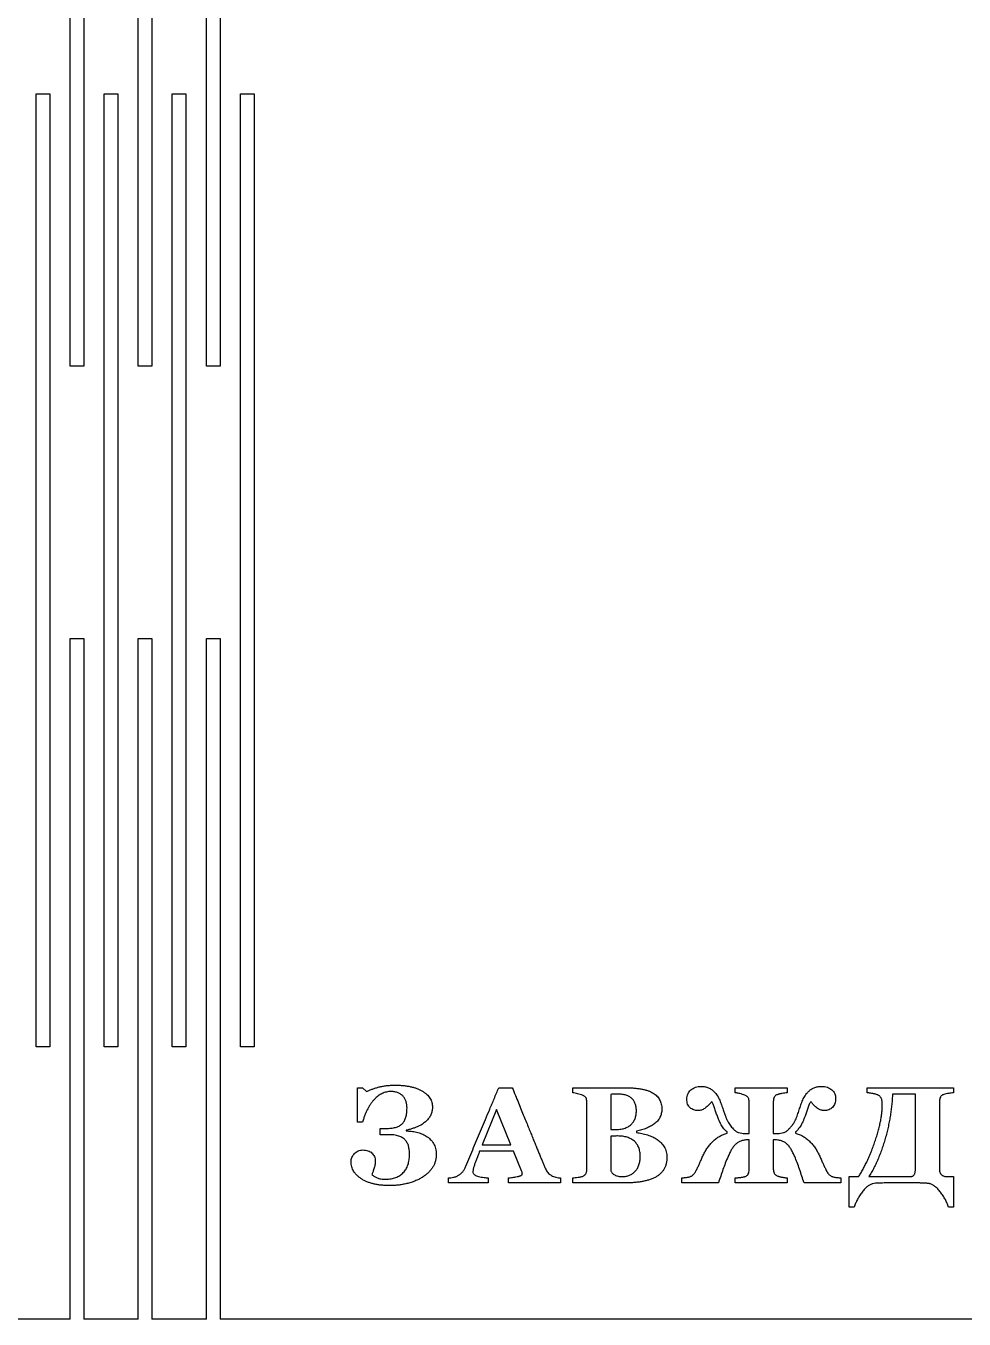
# Model space of a CAD drawing. Header units: millimetres. Extents: x 59 to 329, y 70 to 260.
# Drawn here: x 195 to 263.9, y 69.9 to 164.9 of the extents above; entities that cross this region are included whole.
import ezdxf

# ---------------------------------------------------------------- set-up
doc = ezdxf.new("R2010")
doc.units = ezdxf.units.MM

msp = doc.modelspace()

# ---------------------------------------------------------------- linework, layer by layer
at = {"color": 7, "linetype": 'Continuous', "lineweight": 25}
for p, q in [((198.299, 139.94), (198.299, 189.94)), ((199.299, 189.94), (199.299, 139.94)), ((203.299, 139.94), (203.299, 189.94)), ((204.299, 189.94), (204.299, 139.94)), ((208.299, 139.94), (208.299, 189.94)), ((209.299, 189.94), (209.299, 139.94)), ((195.799, 159.94), (196.799, 159.94)), ((195.799, 89.94), (195.799, 159.94)), ((196.799, 159.94), (196.799, 89.94)), ((200.799, 159.94), (201.799, 159.94)), ((200.799, 89.94), (200.799, 159.94)), ((201.799, 159.94), (201.799, 89.94)), ((205.799, 159.94), (206.799, 159.94)), ((205.799, 89.94), (205.799, 159.94)), ((206.799, 159.94), (206.799, 89.94)), ((210.799, 159.94), (211.799, 159.94)), ((210.799, 89.94), (210.799, 159.94)), ((211.799, 159.94), (211.799, 89.94)), ((199.299, 139.94), (198.299, 139.94)), ((204.299, 139.94), (203.299, 139.94)), ((209.299, 139.94), (208.299, 139.94)), ((198.299, 69.94), (198.299, 119.94)), ((198.299, 119.94), (199.299, 119.94)), ((199.299, 119.94), (199.299, 69.94)), ((203.299, 69.94), (203.299, 119.94)), ((203.299, 119.94), (204.299, 119.94)), ((204.299, 119.94), (204.299, 69.94)), ((208.299, 69.94), (208.299, 119.94)), ((208.299, 119.94), (209.299, 119.94)), ((209.299, 119.94), (209.299, 69.94)), ((196.799, 89.94), (195.799, 89.94)), ((201.799, 89.94), (200.799, 89.94)), ((206.799, 89.94), (205.799, 89.94)), ((211.799, 89.94), (210.799, 89.94)), ((219.385, 86.94), (219.759, 86.94)), ((219.385, 84.42), (219.385, 86.94)), ((219.759, 86.94), (220.063, 86.67)), ((229.763, 86.94), (230.748, 86.94)), ((235.196, 86.94), (239.012, 86.94)), ((235.196, 86.567), (235.196, 86.94)), ((237.996, 86.453), (237.996, 83.86)), ((247.115, 86.94), (250.941, 86.94)), ((247.115, 86.567), (247.115, 86.94)), ((250.941, 86.94), (250.941, 86.567)), ((256.793, 86.94), (263.14, 86.94)), ((256.793, 86.567), (256.793, 86.94)), ((260.34, 86.473), (258.66, 86.473)), ((260.34, 80.859), (260.34, 86.473)), ((263.14, 86.94), (263.14, 86.567)), ((236.223, 80.937), (236.223, 85.888)), ((248.141, 83.58), (248.141, 85.884)), ((249.915, 85.934), (249.915, 83.58)), ((262.113, 85.938), (262.113, 80.921)), ((229.588, 85.333), (228.549, 82.74)), ((230.638, 82.74), (229.588, 85.333)), ((219.759, 84.42), (219.385, 84.42)), ((221.065, 83.953), (221.582, 83.953)), ((221.065, 83.487), (221.065, 83.953)), ((222.966, 83.818), (222.966, 83.767)), ((237.996, 83.86), (238.26, 83.86)), ((239.873, 83.737), (239.873, 83.644)), ((246.524, 83.605), (246.524, 83.694)), ((251.532, 83.694), (251.532, 83.605)), ((221.748, 83.487), (221.065, 83.487)), ((228.549, 82.74), (230.638, 82.74)), ((237.996, 83.374), (237.996, 80.837)), ((247.815, 83.58), (248.141, 83.58)), ((248.141, 80.913), (248.141, 83.113)), ((249.915, 83.58), (250.238, 83.58)), ((249.915, 83.113), (249.915, 80.956)), ((230.836, 82.273), (228.355, 82.273)), ((231.441, 80.822), (230.836, 82.273)), ((226.077, 79.94), (226.077, 80.313)), ((228.971, 79.94), (226.077, 79.94)), ((228.971, 80.313), (228.971, 79.94)), ((230.464, 79.94), (230.464, 80.313)), ((234.291, 79.94), (230.464, 79.94)), ((234.291, 80.313), (234.291, 79.94)), ((235.196, 79.94), (235.196, 80.313)), ((238.84, 79.94), (235.196, 79.94)), ((243.195, 79.94), (243.195, 80.313)), ((245.882, 79.94), (243.195, 79.94)), ((247.115, 79.94), (247.115, 80.313)), ((250.941, 79.94), (247.115, 79.94)), ((250.941, 80.313), (250.941, 79.94)), ((254.861, 79.94), (252.175, 79.94)), ((254.861, 80.313), (254.861, 79.94)), ((255.487, 80.407), (256.174, 80.407)), ((255.487, 78.167), (255.487, 80.407)), ((256.932, 80.407), (259.942, 80.407)), ((260.584, 79.94), (258.043, 79.94)), ((262.71, 80.407), (263.14, 80.407)), ((263.14, 80.407), (263.14, 78.167)), ((255.86, 78.167), (255.487, 78.167)), ((263.14, 78.167), (262.767, 78.167)), ((198.299, 69.94), (194.299, 69.94)), ((203.299, 69.94), (199.299, 69.94)), ((208.299, 69.94), (204.299, 69.94)), ((328.799, 69.94), (209.299, 69.94))]:
    msp.add_line(p, q, dxfattribs=at)
for points, knots in [([(221.856, 86.66), (221.799, 86.658), (221.687, 86.655), (221.52, 86.626), (221.359, 86.581), (221.202, 86.518), (221.05, 86.437), (220.903, 86.337), (220.761, 86.22), (220.624, 86.084), (220.493, 85.931), (220.367, 85.763), (220.248, 85.578), (220.136, 85.377), (220.031, 85.161), (219.933, 84.928), (219.841, 84.68), (219.787, 84.508), (219.759, 84.42)], [0, 0, 0, 0, 0.051485, 0.102713, 0.153369, 0.204483, 0.256239, 0.310208, 0.365939, 0.42455, 0.485512, 0.549162, 0.616169, 0.685828, 0.75878, 0.835258, 0.915618, 1, 1, 1, 1]), ([(220.063, 86.67), (220.133, 86.701), (220.274, 86.764), (220.497, 86.846), (220.732, 86.923), (220.981, 86.996), (221.246, 87.055), (221.529, 87.097), (221.831, 87.122), (222.038, 87.125), (222.145, 87.127)], [0, 0, 0, 0, 0.105821, 0.216037, 0.331117, 0.451888, 0.577742, 0.710919, 0.851256, 1, 1, 1, 1]), ([(222.74, 86.307), (222.714, 86.333), (222.662, 86.386), (222.574, 86.455), (222.477, 86.515), (222.372, 86.568), (222.256, 86.608), (222.131, 86.64), (221.996, 86.657), (221.903, 86.659), (221.856, 86.66)], [0, 0, 0, 0, 0.112543, 0.225909, 0.341478, 0.461212, 0.58588, 0.716111, 0.854112, 1, 1, 1, 1]), ([(222.145, 87.127), (222.249, 87.125), (222.451, 87.122), (222.746, 87.102), (223.024, 87.067), (223.284, 87.019), (223.528, 86.959), (223.755, 86.883), (223.965, 86.792), (224.157, 86.69), (224.329, 86.575), (224.48, 86.45), (224.607, 86.317), (224.711, 86.173), (224.792, 86.02), (224.851, 85.859), (224.885, 85.687), (224.89, 85.57), (224.892, 85.511)], [0, 0, 0, 0, 0.088208, 0.171646, 0.250562, 0.325161, 0.39612, 0.46349, 0.527716, 0.589479, 0.647995, 0.702707, 0.754885, 0.804177, 0.852656, 0.900888, 0.949619, 1, 1, 1, 1]), ([(227.345, 81.171), (227.536, 81.627), (227.918, 82.541), (228.4, 83.69), (228.791, 84.628), (229.103, 85.367), (229.427, 86.142), (229.649, 86.67), (229.763, 86.94)], [0, 0, 0, 0, 0.2373119, 0.4751439, 0.5971981, 0.7251891, 0.8596713, 1, 1, 1, 1]), ([(230.748, 86.94), (230.826, 86.749), (230.978, 86.379), (231.203, 85.839), (231.411, 85.329), (231.605, 84.849), (231.79, 84.401), (231.959, 83.983), (232.117, 83.597), (232.261, 83.237), (232.395, 82.901), (232.526, 82.583), (232.65, 82.278), (232.767, 81.988), (232.882, 81.713), (232.99, 81.453), (233.094, 81.207), (233.162, 81.048), (233.195, 80.971)], [0, 0, 0, 0, 0.095797, 0.186307, 0.271776, 0.352081, 0.427098, 0.496865, 0.561764, 0.621204, 0.676993, 0.730222, 0.781225, 0.829794, 0.875806, 0.919678, 0.960908, 1, 1, 1, 1]), ([(235.906, 86.393), (235.852, 86.414), (235.736, 86.457), (235.552, 86.501), (235.37, 86.536), (235.251, 86.557), (235.196, 86.567)], [0, 0, 0, 0, 0.2386412, 0.5056563, 0.7715408, 1, 1, 1, 1]), ([(238.514, 86.473), (238.477, 86.473), (238.393, 86.472), (238.261, 86.466), (238.126, 86.459), (238.037, 86.455), (237.996, 86.453)], [0, 0, 0, 0, 0.213915, 0.484336, 0.76332, 1, 1, 1, 1]), ([(239.863, 85.241), (239.861, 85.288), (239.859, 85.38), (239.845, 85.514), (239.819, 85.64), (239.78, 85.758), (239.734, 85.868), (239.675, 85.97), (239.606, 86.063), (239.528, 86.151), (239.436, 86.225), (239.337, 86.294), (239.224, 86.349), (239.102, 86.394), (238.97, 86.431), (238.827, 86.454), (238.674, 86.472), (238.568, 86.473), (238.514, 86.473)], [0, 0, 0, 0, 0.0679243, 0.1319763, 0.1934506, 0.2529707, 0.3100217, 0.3658234, 0.4213789, 0.4773383, 0.5339543, 0.5913943, 0.6508445, 0.7134901, 0.7788434, 0.8477445, 0.9216104, 1, 1, 1, 1]), ([(239.012, 86.94), (239.128, 86.939), (239.352, 86.937), (239.674, 86.918), (239.972, 86.888), (240.245, 86.845), (240.493, 86.79), (240.716, 86.722), (240.915, 86.643), (241.089, 86.548), (241.241, 86.443), (241.372, 86.326), (241.483, 86.196), (241.572, 86.053), (241.643, 85.9), (241.695, 85.735), (241.723, 85.558), (241.727, 85.436), (241.729, 85.374)], [0, 0, 0, 0, 0.09814, 0.189415, 0.273968, 0.352053, 0.423471, 0.489462, 0.549564, 0.60491, 0.656723, 0.706063, 0.753734, 0.800978, 0.848203, 0.896583, 0.947147, 1, 1, 1, 1]), ([(243.568, 86.106), (243.572, 86.171), (243.578, 86.298), (243.635, 86.48), (243.73, 86.641), (243.86, 86.779), (244.015, 86.893), (244.195, 86.974), (244.393, 87.025), (244.532, 87.031), (244.603, 87.033)], [0, 0, 0, 0, 0.1262733, 0.2440542, 0.3626093, 0.4840673, 0.6082613, 0.7320722, 0.8617381, 1, 1, 1, 1]), ([(244.603, 87.033), (244.655, 87.032), (244.754, 87.031), (244.897, 87.009), (245.031, 86.978), (245.154, 86.933), (245.267, 86.874), (245.373, 86.811), (245.469, 86.737), (245.528, 86.683), (245.557, 86.656)], [0, 0, 0, 0, 0.145362, 0.282311, 0.411827, 0.535693, 0.655099, 0.77183, 0.886376, 1, 1, 1, 1]), ([(245.557, 86.656), (245.603, 86.608), (245.692, 86.514), (245.805, 86.358), (245.905, 86.197), (246.007, 85.967), (246.115, 85.671), (246.193, 85.431), (246.232, 85.311)], [0, 0, 0, 0, 0.129593, 0.2549631, 0.3792329, 0.5027426, 0.750551, 1, 1, 1, 1]), ([(247.828, 86.387), (247.772, 86.409), (247.65, 86.456), (247.486, 86.497), (247.349, 86.526), (247.257, 86.545), (247.181, 86.559), (247.135, 86.564), (247.115, 86.567)], [0, 0, 0, 0, 0.242195, 0.534902, 0.684674, 0.811929, 0.916327, 1, 1, 1, 1]), ([(250.941, 86.567), (250.883, 86.561), (250.758, 86.55), (250.6, 86.524), (250.471, 86.497), (250.381, 86.479), (250.303, 86.462), (250.256, 86.449), (250.234, 86.443)], [0, 0, 0, 0, 0.24259, 0.524026, 0.666829, 0.795317, 0.905538, 1, 1, 1, 1]), ([(251.815, 85.311), (251.854, 85.433), (251.93, 85.675), (252.041, 85.97), (252.144, 86.197), (252.244, 86.358), (252.359, 86.512), (252.448, 86.607), (252.493, 86.656)], [0, 0, 0, 0, 0.2528588, 0.4989897, 0.62065, 0.7439871, 0.8698158, 1, 1, 1, 1]), ([(252.493, 86.656), (252.522, 86.684), (252.58, 86.741), (252.68, 86.813), (252.786, 86.88), (252.903, 86.935), (253.028, 86.979), (253.161, 87.011), (253.301, 87.03), (253.398, 87.032), (253.447, 87.033)], [0, 0, 0, 0, 0.115453, 0.231062, 0.349652, 0.47213, 0.596782, 0.72625, 0.860219, 1, 1, 1, 1]), ([(253.447, 87.033), (253.524, 87.03), (253.671, 87.025), (253.878, 86.978), (254.061, 86.901), (254.214, 86.79), (254.335, 86.656), (254.424, 86.503), (254.479, 86.333), (254.485, 86.215), (254.488, 86.154)], [0, 0, 0, 0, 0.15097, 0.287859, 0.414648, 0.53687, 0.654978, 0.767297, 0.881251, 1, 1, 1, 1]), ([(257.611, 86.393), (257.587, 86.405), (257.534, 86.432), (257.44, 86.461), (257.33, 86.489), (257.208, 86.51), (257.085, 86.528), (256.973, 86.544), (256.878, 86.558), (256.82, 86.564), (256.793, 86.567)], [0, 0, 0, 0, 0.0978092, 0.2130458, 0.3473035, 0.5025122, 0.6568747, 0.7918482, 0.9057179, 1, 1, 1, 1]), ([(258.66, 86.473), (258.655, 86.346), (258.644, 86.091), (258.611, 85.706), (258.565, 85.317), (258.508, 84.923), (258.44, 84.526), (258.36, 84.124), (258.266, 83.72), (258.16, 83.313), (258.045, 82.909), (257.916, 82.516), (257.78, 82.134), (257.63, 81.766), (257.473, 81.407), (257.304, 81.062), (257.125, 80.728), (256.996, 80.513), (256.932, 80.407)], [0, 0, 0, 0, 0.059806, 0.120435, 0.181951, 0.244158, 0.307556, 0.371739, 0.436803, 0.503247, 0.569452, 0.634444, 0.697932, 0.760362, 0.821639, 0.882027, 0.941517, 1, 1, 1, 1]), ([(263.14, 86.567), (263.084, 86.562), (262.965, 86.551), (262.784, 86.525), (262.603, 86.492), (262.486, 86.459), (262.43, 86.443)], [0, 0, 0, 0, 0.233247, 0.494225, 0.759524, 1, 1, 1, 1]), ([(223.025, 85.458), (223.022, 85.538), (223.016, 85.696), (222.97, 85.888), (222.915, 86.031), (222.867, 86.131), (222.809, 86.224), (222.762, 86.279), (222.74, 86.307)], [0, 0, 0, 0, 0.262183, 0.517812, 0.642473, 0.762986, 0.88197, 1, 1, 1, 1]), ([(224.892, 85.511), (224.891, 85.47), (224.889, 85.389), (224.87, 85.265), (224.841, 85.138), (224.8, 85.01), (224.747, 84.883), (224.676, 84.761), (224.591, 84.644), (224.524, 84.574), (224.49, 84.538)], [0, 0, 0, 0, 0.112176, 0.226722, 0.347231, 0.471895, 0.59952, 0.730123, 0.862425, 1, 1, 1, 1]), ([(236.223, 85.888), (236.221, 85.943), (236.217, 86.044), (236.184, 86.166), (236.133, 86.248), (236.074, 86.301), (235.998, 86.351), (235.938, 86.378), (235.906, 86.393)], [0, 0, 0, 0, 0.254006, 0.471403, 0.576126, 0.697654, 0.836218, 1, 1, 1, 1]), ([(244.407, 85.26), (244.348, 85.262), (244.234, 85.267), (244.071, 85.307), (243.927, 85.375), (243.798, 85.467), (243.695, 85.589), (243.618, 85.738), (243.575, 85.914), (243.571, 86.039), (243.568, 86.106)], [0, 0, 0, 0, 0.13106, 0.252355, 0.369291, 0.484443, 0.600899, 0.72119, 0.852703, 1, 1, 1, 1]), ([(245.385, 85.913), (245.34, 85.858), (245.255, 85.754), (245.123, 85.617), (245, 85.502), (244.881, 85.412), (244.765, 85.342), (244.646, 85.296), (244.527, 85.264), (244.447, 85.261), (244.407, 85.26)], [0, 0, 0, 0, 0.175122, 0.330986, 0.469155, 0.588922, 0.698409, 0.801603, 0.901528, 1, 1, 1, 1]), ([(245.807, 84.859), (245.772, 84.953), (245.699, 85.15), (245.618, 85.401), (245.55, 85.598), (245.496, 85.724), (245.445, 85.829), (245.404, 85.887), (245.385, 85.913)], [0, 0, 0, 0, 0.264069, 0.553163, 0.693294, 0.814342, 0.915127, 1, 1, 1, 1]), ([(248.141, 85.884), (248.139, 85.938), (248.134, 86.038), (248.098, 86.158), (248.046, 86.24), (247.988, 86.293), (247.916, 86.345), (247.859, 86.373), (247.828, 86.387)], [0, 0, 0, 0, 0.252752, 0.472012, 0.581182, 0.702549, 0.840342, 1, 1, 1, 1]), ([(250.234, 86.443), (250.204, 86.432), (250.147, 86.411), (250.072, 86.363), (250.014, 86.305), (249.963, 86.213), (249.925, 86.088), (249.918, 85.985), (249.915, 85.934)], [0, 0, 0, 0, 0.14796, 0.281195, 0.403406, 0.523119, 0.763049, 1, 1, 1, 1]), ([(252.671, 85.913), (252.65, 85.885), (252.606, 85.824), (252.55, 85.716), (252.496, 85.587), (252.432, 85.391), (252.353, 85.145), (252.283, 84.952), (252.249, 84.859)], [0, 0, 0, 0, 0.091911, 0.197789, 0.31991, 0.457863, 0.740638, 1, 1, 1, 1]), ([(253.647, 85.26), (253.608, 85.262), (253.531, 85.265), (253.416, 85.291), (253.304, 85.335), (253.189, 85.394), (253.072, 85.481), (252.945, 85.596), (252.81, 85.743), (252.719, 85.854), (252.671, 85.913)], [0, 0, 0, 0, 0.094915, 0.190552, 0.288003, 0.390892, 0.507597, 0.647579, 0.811179, 1, 1, 1, 1]), ([(254.488, 86.154), (254.486, 86.087), (254.481, 85.959), (254.435, 85.78), (254.361, 85.623), (254.256, 85.493), (254.129, 85.389), (253.983, 85.312), (253.819, 85.268), (253.705, 85.263), (253.647, 85.26)], [0, 0, 0, 0, 0.144789, 0.276448, 0.39808, 0.518084, 0.636448, 0.752896, 0.873076, 1, 1, 1, 1]), ([(256.174, 80.407), (256.229, 80.493), (256.342, 80.669), (256.501, 80.947), (256.658, 81.243), (256.809, 81.557), (256.957, 81.889), (257.102, 82.239), (257.241, 82.607), (257.377, 82.986), (257.501, 83.368), (257.61, 83.741), (257.704, 84.099), (257.781, 84.444), (257.839, 84.774), (257.882, 85.089), (257.908, 85.391), (257.911, 85.587), (257.913, 85.683)], [0, 0, 0, 0, 0.054626, 0.111877, 0.171252, 0.233289, 0.298167, 0.365602, 0.435647, 0.508437, 0.580804, 0.650095, 0.716119, 0.778636, 0.838508, 0.895116, 0.948806, 1, 1, 1, 1]), ([(257.913, 85.683), (257.913, 85.729), (257.913, 85.815), (257.9, 85.937), (257.884, 86.041), (257.86, 86.131), (257.82, 86.209), (257.766, 86.279), (257.696, 86.341), (257.64, 86.375), (257.611, 86.393)], [0, 0, 0, 0, 0.169066, 0.315657, 0.44553, 0.554776, 0.656629, 0.761966, 0.876627, 1, 1, 1, 1]), ([(262.43, 86.443), (262.401, 86.432), (262.345, 86.41), (262.273, 86.363), (262.215, 86.307), (262.163, 86.218), (262.122, 86.094), (262.116, 85.991), (262.113, 85.938)], [0, 0, 0, 0, 0.1453416, 0.2780843, 0.3999773, 0.5170698, 0.7537676, 1, 1, 1, 1]), ([(221.582, 83.953), (221.645, 83.954), (221.766, 83.956), (221.942, 83.975), (222.103, 84.001), (222.25, 84.041), (222.383, 84.09), (222.502, 84.155), (222.607, 84.228), (222.698, 84.315), (222.776, 84.414), (222.844, 84.525), (222.9, 84.649), (222.945, 84.786), (222.981, 84.936), (223.008, 85.099), (223.021, 85.274), (223.024, 85.396), (223.025, 85.458)], [0, 0, 0, 0, 0.078375, 0.150449, 0.218311, 0.280729, 0.339482, 0.394212, 0.447382, 0.498104, 0.549583, 0.602602, 0.658958, 0.718031, 0.781901, 0.849664, 0.922227, 1, 1, 1, 1]), ([(238.26, 83.86), (238.326, 83.861), (238.454, 83.863), (238.64, 83.881), (238.812, 83.909), (238.971, 83.95), (239.117, 84.002), (239.25, 84.066), (239.368, 84.143), (239.473, 84.231), (239.565, 84.329), (239.645, 84.435), (239.712, 84.549), (239.768, 84.671), (239.81, 84.802), (239.84, 84.941), (239.86, 85.088), (239.862, 85.189), (239.863, 85.241)], [0, 0, 0, 0, 0.082306, 0.159474, 0.231873, 0.299365, 0.363658, 0.42426, 0.481979, 0.538674, 0.594308, 0.648751, 0.70353, 0.758751, 0.815375, 0.87423, 0.935832, 1, 1, 1, 1]), ([(241.729, 85.374), (241.728, 85.316), (241.725, 85.203), (241.696, 85.04), (241.653, 84.887), (241.59, 84.745), (241.508, 84.615), (241.413, 84.491), (241.301, 84.378), (241.218, 84.312), (241.175, 84.278)], [0, 0, 0, 0, 0.136057, 0.26465, 0.388249, 0.508364, 0.627832, 0.749115, 0.872655, 1, 1, 1, 1]), ([(246.524, 83.694), (246.48, 83.73), (246.392, 83.803), (246.276, 83.929), (246.172, 84.068), (246.056, 84.273), (245.928, 84.534), (245.847, 84.752), (245.807, 84.859)], [0, 0, 0, 0, 0.123699, 0.245672, 0.371176, 0.497906, 0.752697, 1, 1, 1, 1]), ([(246.232, 85.311), (246.262, 85.221), (246.317, 85.049), (246.412, 84.81), (246.503, 84.599), (246.6, 84.418), (246.699, 84.259), (246.8, 84.114), (246.906, 83.984), (246.982, 83.906), (247.02, 83.867)], [0, 0, 0, 0, 0.171245, 0.325755, 0.46406, 0.585386, 0.696933, 0.802126, 0.903153, 1, 1, 1, 1]), ([(251.024, 83.867), (251.079, 83.923), (251.185, 84.031), (251.324, 84.206), (251.444, 84.385), (251.569, 84.63), (251.694, 84.938), (251.775, 85.188), (251.815, 85.311)], [0, 0, 0, 0, 0.1399304, 0.2732145, 0.402127, 0.5266315, 0.76721, 1, 1, 1, 1]), ([(252.249, 84.859), (252.221, 84.784), (252.167, 84.641), (252.079, 84.442), (251.994, 84.269), (251.908, 84.119), (251.819, 83.991), (251.73, 83.877), (251.634, 83.778), (251.566, 83.721), (251.532, 83.694)], [0, 0, 0, 0, 0.173902, 0.330307, 0.470063, 0.591699, 0.702899, 0.807739, 0.90596, 1, 1, 1, 1]), ([(224.49, 84.538), (224.451, 84.501), (224.371, 84.424), (224.233, 84.32), (224.077, 84.221), (223.902, 84.123), (223.704, 84.032), (223.481, 83.952), (223.233, 83.876), (223.057, 83.838), (222.966, 83.818)], [0, 0, 0, 0, 0.094198, 0.194039, 0.302682, 0.418799, 0.545564, 0.683791, 0.835242, 1, 1, 1, 1]), ([(222.966, 83.767), (223.026, 83.765), (223.149, 83.761), (223.335, 83.744), (223.525, 83.713), (223.718, 83.677), (223.908, 83.627), (224.092, 83.561), (224.267, 83.481), (224.378, 83.417), (224.433, 83.384)], [0, 0, 0, 0, 0.117982, 0.240204, 0.365248, 0.494084, 0.623912, 0.750215, 0.87571, 1, 1, 1, 1]), ([(241.175, 84.278), (241.133, 84.248), (241.048, 84.186), (240.908, 84.104), (240.756, 84.028), (240.537, 83.934), (240.243, 83.831), (239.998, 83.769), (239.873, 83.737)], [0, 0, 0, 0, 0.109132, 0.223803, 0.34231, 0.46652, 0.727683, 1, 1, 1, 1]), ([(239.873, 83.644), (239.938, 83.637), (240.069, 83.622), (240.267, 83.582), (240.469, 83.536), (240.672, 83.477), (240.87, 83.408), (241.057, 83.329), (241.232, 83.241), (241.34, 83.172), (241.392, 83.138)], [0, 0, 0, 0, 0.120993, 0.245939, 0.373771, 0.506277, 0.637271, 0.762634, 0.883303, 1, 1, 1, 1]), ([(244.773, 81.986), (244.817, 82.08), (244.905, 82.269), (245.074, 82.532), (245.267, 82.781), (245.484, 83.01), (245.721, 83.214), (245.975, 83.383), (246.242, 83.517), (246.43, 83.576), (246.524, 83.605)], [0, 0, 0, 0, 0.126866, 0.253049, 0.380514, 0.509539, 0.637241, 0.760269, 0.880513, 1, 1, 1, 1]), ([(247.02, 83.867), (247.049, 83.841), (247.104, 83.791), (247.196, 83.727), (247.291, 83.677), (247.423, 83.629), (247.598, 83.589), (247.742, 83.583), (247.815, 83.58)], [0, 0, 0, 0, 0.133508, 0.26038, 0.383728, 0.503976, 0.747097, 1, 1, 1, 1]), ([(250.238, 83.58), (250.308, 83.583), (250.449, 83.59), (250.621, 83.63), (250.756, 83.676), (250.851, 83.727), (250.943, 83.79), (250.997, 83.841), (251.024, 83.867)], [0, 0, 0, 0, 0.24347, 0.49057, 0.615153, 0.739679, 0.867764, 1, 1, 1, 1]), ([(251.532, 83.605), (251.627, 83.576), (251.816, 83.519), (252.085, 83.385), (252.339, 83.216), (252.575, 83.01), (252.79, 82.777), (252.984, 82.53), (253.15, 82.266), (253.239, 82.079), (253.283, 81.986)], [0, 0, 0, 0, 0.120359, 0.240281, 0.364066, 0.49164, 0.621056, 0.748457, 0.874259, 1, 1, 1, 1]), ([(222.944, 83.036), (222.916, 83.068), (222.86, 83.134), (222.755, 83.219), (222.632, 83.296), (222.491, 83.364), (222.33, 83.419), (222.151, 83.458), (221.956, 83.484), (221.819, 83.486), (221.748, 83.487)], [0, 0, 0, 0, 0.09534, 0.19724, 0.305354, 0.424333, 0.552796, 0.689646, 0.838745, 1, 1, 1, 1]), ([(223.212, 82.03), (223.209, 82.118), (223.202, 82.298), (223.169, 82.521), (223.127, 82.697), (223.077, 82.819), (223.02, 82.934), (222.969, 83.002), (222.944, 83.036)], [0, 0, 0, 0, 0.25068, 0.509365, 0.637119, 0.761238, 0.880572, 1, 1, 1, 1]), ([(224.433, 83.384), (224.487, 83.349), (224.594, 83.278), (224.737, 83.148), (224.865, 83.004), (224.975, 82.843), (225.064, 82.665), (225.126, 82.47), (225.165, 82.257), (225.17, 82.11), (225.172, 82.034)], [0, 0, 0, 0, 0.1201228, 0.23919, 0.357655, 0.4780089, 0.6001021, 0.7264614, 0.8587419, 1, 1, 1, 1]), ([(238.471, 83.393), (238.435, 83.393), (238.352, 83.392), (238.225, 83.386), (238.103, 83.379), (238.027, 83.376), (237.996, 83.374)], [0, 0, 0, 0, 0.2298725, 0.5212763, 0.8036442, 1, 1, 1, 1]), ([(240.143, 81.897), (240.141, 81.955), (240.138, 82.07), (240.12, 82.236), (240.087, 82.391), (240.037, 82.535), (239.979, 82.67), (239.903, 82.794), (239.815, 82.907), (239.714, 83.009), (239.599, 83.1), (239.474, 83.179), (239.335, 83.245), (239.185, 83.3), (239.023, 83.343), (238.849, 83.37), (238.664, 83.391), (238.537, 83.392), (238.471, 83.393)], [0, 0, 0, 0, 0.068515, 0.133969, 0.195845, 0.254835, 0.312294, 0.368353, 0.42404, 0.480111, 0.536952, 0.594881, 0.654332, 0.716961, 0.781857, 0.850694, 0.922954, 1, 1, 1, 1]), ([(241.392, 83.138), (241.443, 83.101), (241.545, 83.026), (241.681, 82.897), (241.802, 82.753), (241.91, 82.597), (241.997, 82.426), (242.057, 82.238), (242.097, 82.038), (242.101, 81.899), (242.103, 81.827)], [0, 0, 0, 0, 0.121739, 0.241816, 0.362258, 0.483737, 0.606626, 0.732077, 0.861933, 1, 1, 1, 1]), ([(247.167, 82.804), (247.112, 82.749), (246.997, 82.635), (246.882, 82.462), (246.797, 82.306), (246.729, 82.176), (246.66, 82.034), (246.616, 81.935), (246.593, 81.884)], [0, 0, 0, 0, 0.214358, 0.442803, 0.566489, 0.702017, 0.845893, 1, 1, 1, 1]), ([(248.141, 83.113), (248.088, 83.113), (247.986, 83.111), (247.838, 83.097), (247.703, 83.072), (247.578, 83.039), (247.463, 82.994), (247.357, 82.94), (247.258, 82.877), (247.197, 82.828), (247.167, 82.804)], [0, 0, 0, 0, 0.152079, 0.293632, 0.425488, 0.546954, 0.663509, 0.777653, 0.888686, 1, 1, 1, 1]), ([(250.918, 82.804), (250.888, 82.829), (250.829, 82.879), (250.729, 82.943), (250.621, 82.996), (250.504, 83.039), (250.375, 83.071), (250.233, 83.093), (250.078, 83.11), (249.971, 83.112), (249.915, 83.113)], [0, 0, 0, 0, 0.108099, 0.218022, 0.328489, 0.443978, 0.565769, 0.699195, 0.843829, 1, 1, 1, 1]), ([(251.484, 81.884), (251.443, 81.977), (251.362, 82.158), (251.248, 82.373), (251.15, 82.53), (251.075, 82.632), (251, 82.725), (250.945, 82.778), (250.918, 82.804)], [0, 0, 0, 0, 0.280206, 0.54657, 0.671934, 0.788065, 0.8976, 1, 1, 1, 1]), ([(218.919, 81.499), (218.922, 81.554), (218.928, 81.662), (218.978, 81.819), (219.055, 81.968), (219.165, 82.103), (219.293, 82.22), (219.441, 82.305), (219.604, 82.359), (219.718, 82.364), (219.776, 82.367)], [0, 0, 0, 0, 0.121629, 0.2402633, 0.3635378, 0.493505, 0.6236473, 0.7471112, 0.8708397, 1, 1, 1, 1]), ([(219.776, 82.367), (219.843, 82.364), (219.972, 82.359), (220.154, 82.318), (220.314, 82.247), (220.451, 82.149), (220.557, 82.025), (220.638, 81.881), (220.683, 81.717), (220.689, 81.602), (220.692, 81.543)], [0, 0, 0, 0, 0.145146, 0.276456, 0.400438, 0.519829, 0.636574, 0.75161, 0.871499, 1, 1, 1, 1]), ([(221.477, 80.22), (221.542, 80.221), (221.671, 80.223), (221.858, 80.248), (222.034, 80.285), (222.199, 80.338), (222.354, 80.405), (222.497, 80.489), (222.631, 80.586), (222.752, 80.701), (222.861, 80.827), (222.955, 80.965), (223.034, 81.115), (223.101, 81.275), (223.149, 81.449), (223.186, 81.632), (223.208, 81.827), (223.211, 81.961), (223.212, 82.03)], [0, 0, 0, 0, 0.069333, 0.135537, 0.198553, 0.259419, 0.318252, 0.376437, 0.434433, 0.492889, 0.551117, 0.610193, 0.669426, 0.729947, 0.792971, 0.858898, 0.92759, 1, 1, 1, 1]), ([(225.172, 82.034), (225.17, 81.952), (225.165, 81.791), (225.116, 81.556), (225.04, 81.332), (224.932, 81.119), (224.793, 80.919), (224.626, 80.729), (224.425, 80.553), (224.199, 80.387), (223.948, 80.239), (223.678, 80.109), (223.393, 79.997), (223.089, 79.909), (222.77, 79.84), (222.435, 79.788), (222.082, 79.759), (221.842, 79.755), (221.719, 79.753)], [0, 0, 0, 0, 0.053449, 0.10527, 0.15629, 0.207564, 0.260331, 0.315005, 0.372818, 0.434181, 0.498124, 0.563038, 0.629505, 0.698041, 0.769244, 0.842817, 0.919619, 1, 1, 1, 1]), ([(228.355, 82.273), (228.325, 82.2), (228.261, 82.043), (228.168, 81.799), (228.075, 81.553), (228.018, 81.391), (227.991, 81.315)], [0, 0, 0, 0, 0.23165, 0.496867, 0.764237, 1, 1, 1, 1]), ([(238.829, 80.407), (238.876, 80.408), (238.97, 80.409), (239.106, 80.429), (239.235, 80.46), (239.359, 80.502), (239.474, 80.558), (239.583, 80.625), (239.686, 80.704), (239.78, 80.797), (239.867, 80.898), (239.939, 81.013), (240.003, 81.136), (240.054, 81.269), (240.095, 81.412), (240.121, 81.565), (240.14, 81.728), (240.142, 81.84), (240.143, 81.897)], [0, 0, 0, 0, 0.063751, 0.124786, 0.18359, 0.24135, 0.29833, 0.354964, 0.412427, 0.471263, 0.530767, 0.590987, 0.652323, 0.715089, 0.781335, 0.850691, 0.923259, 1, 1, 1, 1]), ([(242.103, 81.827), (242.1, 81.742), (242.095, 81.577), (242.052, 81.34), (241.982, 81.124), (241.884, 80.928), (241.756, 80.753), (241.606, 80.597), (241.431, 80.461), (241.299, 80.389), (241.232, 80.353)], [0, 0, 0, 0, 0.141005, 0.272603, 0.396235, 0.516033, 0.634143, 0.752479, 0.873479, 1, 1, 1, 1]), ([(244.291, 80.933), (244.333, 81.018), (244.412, 81.181), (244.506, 81.386), (244.579, 81.55), (244.64, 81.683), (244.703, 81.83), (244.749, 81.933), (244.773, 81.986)], [0, 0, 0, 0, 0.244509, 0.470515, 0.58383, 0.709551, 0.848319, 1, 1, 1, 1]), ([(246.593, 81.884), (246.523, 81.722), (246.386, 81.407), (246.215, 80.924), (246.05, 80.437), (245.939, 80.109), (245.882, 79.94)], [0, 0, 0, 0, 0.255081, 0.497952, 0.742074, 1, 1, 1, 1]), ([(252.175, 79.94), (252.118, 80.108), (252.003, 80.443), (251.844, 80.945), (251.676, 81.427), (251.547, 81.735), (251.484, 81.884)], [0, 0, 0, 0, 0.258071, 0.51525, 0.764872, 1, 1, 1, 1]), ([(253.283, 81.986), (253.307, 81.933), (253.352, 81.832), (253.418, 81.684), (253.48, 81.546), (253.558, 81.377), (253.651, 81.173), (253.727, 81.013), (253.765, 80.933)], [0, 0, 0, 0, 0.148875, 0.288157, 0.419513, 0.540131, 0.771779, 1, 1, 1, 1]), ([(221.719, 79.753), (221.614, 79.754), (221.409, 79.757), (221.111, 79.781), (220.829, 79.82), (220.565, 79.873), (220.316, 79.941), (220.086, 80.028), (219.87, 80.128), (219.674, 80.243), (219.497, 80.369), (219.343, 80.505), (219.212, 80.65), (219.103, 80.802), (219.023, 80.966), (218.961, 81.135), (218.925, 81.315), (218.921, 81.437), (218.919, 81.499)], [0, 0, 0, 0, 0.086056, 0.167559, 0.245179, 0.318762, 0.38863, 0.455806, 0.520485, 0.582786, 0.642144, 0.698011, 0.751035, 0.801644, 0.851163, 0.899792, 0.949316, 1, 1, 1, 1]), ([(220.692, 81.543), (220.691, 81.495), (220.688, 81.399), (220.671, 81.257), (220.639, 81.116), (220.599, 80.978), (220.554, 80.849), (220.513, 80.733), (220.478, 80.632), (220.457, 80.57), (220.447, 80.542)], [0, 0, 0, 0, 0.138068, 0.277053, 0.415386, 0.556155, 0.691484, 0.810798, 0.913636, 1, 1, 1, 1]), ([(226.767, 80.479), (226.831, 80.52), (226.958, 80.602), (227.117, 80.763), (227.249, 80.953), (227.312, 81.097), (227.345, 81.171)], [0, 0, 0, 0, 0.247646, 0.490264, 0.735699, 1, 1, 1, 1]), ([(227.991, 81.315), (227.977, 81.272), (227.95, 81.193), (227.916, 81.085), (227.894, 80.994), (227.877, 80.905), (227.867, 80.823), (227.864, 80.766), (227.862, 80.743)], [0, 0, 0, 0, 0.229703, 0.424184, 0.582324, 0.705833, 0.885718, 1, 1, 1, 1]), ([(231.491, 80.599), (231.49, 80.613), (231.49, 80.643), (231.484, 80.693), (231.468, 80.753), (231.451, 80.797), (231.441, 80.822)], [0, 0, 0, 0, 0.1838165, 0.3881057, 0.6492935, 1, 1, 1, 1]), ([(233.195, 80.971), (233.218, 80.923), (233.264, 80.83), (233.358, 80.7), (233.48, 80.577), (233.583, 80.514), (233.639, 80.479)], [0, 0, 0, 0, 0.234252, 0.463696, 0.71008, 1, 1, 1, 1]), ([(235.906, 80.427), (235.935, 80.439), (235.989, 80.462), (236.06, 80.51), (236.118, 80.561), (236.159, 80.621), (236.188, 80.689), (236.209, 80.764), (236.22, 80.848), (236.222, 80.907), (236.223, 80.937)], [0, 0, 0, 0, 0.1437864, 0.2734411, 0.3895515, 0.4992877, 0.6099635, 0.7266597, 0.858248, 1, 1, 1, 1]), ([(237.996, 80.837), (238.006, 80.807), (238.025, 80.746), (238.087, 80.665), (238.168, 80.592), (238.272, 80.528), (238.392, 80.472), (238.527, 80.434), (238.674, 80.41), (238.776, 80.408), (238.829, 80.407)], [0, 0, 0, 0, 0.093695, 0.190822, 0.299206, 0.421775, 0.554881, 0.694686, 0.842354, 1, 1, 1, 1]), ([(243.746, 80.392), (243.773, 80.399), (243.828, 80.413), (243.905, 80.449), (243.977, 80.496), (244.045, 80.555), (244.108, 80.629), (244.171, 80.716), (244.234, 80.818), (244.272, 80.893), (244.291, 80.933)], [0, 0, 0, 0, 0.1065537, 0.2113334, 0.3184042, 0.4299307, 0.5492018, 0.6827703, 0.8330707, 1, 1, 1, 1]), ([(247.828, 80.411), (247.856, 80.422), (247.909, 80.444), (247.981, 80.487), (248.036, 80.543), (248.092, 80.627), (248.133, 80.752), (248.139, 80.857), (248.141, 80.913)], [0, 0, 0, 0, 0.142114, 0.271355, 0.390829, 0.506083, 0.740771, 1, 1, 1, 1]), ([(249.915, 80.956), (249.918, 80.903), (249.924, 80.8), (249.969, 80.677), (250.025, 80.592), (250.082, 80.536), (250.152, 80.487), (250.206, 80.463), (250.234, 80.45)], [0, 0, 0, 0, 0.247714, 0.483575, 0.601809, 0.724316, 0.85523, 1, 1, 1, 1]), ([(253.765, 80.933), (253.789, 80.884), (253.835, 80.793), (253.91, 80.672), (253.985, 80.578), (254.063, 80.511), (254.136, 80.465), (254.2, 80.429), (254.258, 80.405), (254.295, 80.396), (254.312, 80.392)], [0, 0, 0, 0, 0.205994, 0.383451, 0.532746, 0.658427, 0.765385, 0.856985, 0.935721, 1, 1, 1, 1]), ([(259.942, 80.407), (259.973, 80.408), (260.031, 80.41), (260.112, 80.431), (260.182, 80.465), (260.241, 80.515), (260.287, 80.579), (260.317, 80.659), (260.338, 80.753), (260.339, 80.822), (260.34, 80.859)], [0, 0, 0, 0, 0.1336011, 0.2515316, 0.3621489, 0.4701495, 0.5822118, 0.7027286, 0.8412242, 1, 1, 1, 1]), ([(262.113, 80.921), (262.115, 80.88), (262.119, 80.803), (262.145, 80.693), (262.197, 80.603), (262.266, 80.53), (262.353, 80.473), (262.458, 80.435), (262.578, 80.409), (262.664, 80.408), (262.71, 80.407)], [0, 0, 0, 0, 0.136584, 0.258812, 0.370559, 0.479463, 0.591819, 0.713391, 0.849087, 1, 1, 1, 1]), ([(220.447, 80.542), (220.507, 80.501), (220.632, 80.416), (220.806, 80.327), (220.967, 80.27), (221.115, 80.241), (221.287, 80.222), (221.411, 80.221), (221.477, 80.22)], [0, 0, 0, 0, 0.199049, 0.411034, 0.528697, 0.66399, 0.821174, 1, 1, 1, 1]), ([(226.077, 80.313), (226.135, 80.318), (226.259, 80.329), (226.413, 80.357), (226.539, 80.384), (226.625, 80.412), (226.701, 80.441), (226.746, 80.467), (226.767, 80.479)], [0, 0, 0, 0, 0.243867, 0.519075, 0.657079, 0.783462, 0.897807, 1, 1, 1, 1]), ([(227.862, 80.743), (227.866, 80.717), (227.873, 80.663), (227.927, 80.589), (228.01, 80.524), (228.126, 80.466), (228.279, 80.416), (228.471, 80.372), (228.707, 80.339), (228.878, 80.322), (228.971, 80.313)], [0, 0, 0, 0, 0.0613813, 0.1296057, 0.2100485, 0.3102548, 0.4347917, 0.5913798, 0.7793656, 1, 1, 1, 1]), ([(230.464, 80.313), (230.512, 80.317), (230.613, 80.326), (230.77, 80.347), (230.939, 80.374), (231.085, 80.403), (231.2, 80.426), (231.276, 80.449), (231.341, 80.47), (231.395, 80.491), (231.437, 80.516), (231.466, 80.542), (231.487, 80.569), (231.489, 80.59), (231.491, 80.599)], [0, 0, 0, 0, 0.131698, 0.275976, 0.431703, 0.599029, 0.680363, 0.752063, 0.814904, 0.866572, 0.909969, 0.945616, 0.974277, 1, 1, 1, 1]), ([(233.639, 80.479), (233.688, 80.455), (233.791, 80.403), (233.96, 80.361), (234.128, 80.329), (234.239, 80.318), (234.291, 80.313)], [0, 0, 0, 0, 0.243775, 0.507597, 0.768166, 1, 1, 1, 1]), ([(235.196, 80.313), (235.253, 80.319), (235.382, 80.333), (235.546, 80.355), (235.683, 80.371), (235.773, 80.389), (235.846, 80.405), (235.888, 80.42), (235.906, 80.427)], [0, 0, 0, 0, 0.2401934, 0.5378312, 0.688916, 0.8147025, 0.91874, 1, 1, 1, 1]), ([(241.232, 80.353), (241.156, 80.316), (241.001, 80.242), (240.751, 80.156), (240.485, 80.085), (240.201, 80.029), (239.896, 79.989), (239.567, 79.96), (239.212, 79.943), (238.967, 79.941), (238.84, 79.94)], [0, 0, 0, 0, 0.103402, 0.210763, 0.323008, 0.440151, 0.565138, 0.69966, 0.844549, 1, 1, 1, 1]), ([(243.195, 80.313), (243.235, 80.318), (243.325, 80.329), (243.466, 80.345), (243.61, 80.362), (243.703, 80.383), (243.746, 80.392)], [0, 0, 0, 0, 0.218822, 0.490247, 0.762327, 1, 1, 1, 1]), ([(247.115, 80.313), (247.138, 80.314), (247.19, 80.316), (247.274, 80.324), (247.372, 80.332), (247.479, 80.345), (247.585, 80.359), (247.68, 80.373), (247.76, 80.389), (247.807, 80.404), (247.828, 80.411)], [0, 0, 0, 0, 0.097116, 0.214797, 0.350779, 0.507493, 0.66245, 0.795393, 0.90919, 1, 1, 1, 1]), ([(250.234, 80.45), (250.253, 80.443), (250.297, 80.428), (250.371, 80.407), (250.461, 80.388), (250.563, 80.367), (250.668, 80.346), (250.768, 80.333), (250.858, 80.32), (250.915, 80.315), (250.941, 80.313)], [0, 0, 0, 0, 0.085588, 0.19045, 0.318815, 0.469324, 0.623407, 0.762215, 0.888466, 1, 1, 1, 1]), ([(254.312, 80.392), (254.353, 80.383), (254.445, 80.364), (254.588, 80.345), (254.729, 80.327), (254.82, 80.317), (254.861, 80.313)], [0, 0, 0, 0, 0.230067, 0.505829, 0.778288, 1, 1, 1, 1]), ([(257.219, 79.886), (257.187, 79.877), (257.122, 79.86), (257.025, 79.818), (256.928, 79.761), (256.829, 79.692), (256.73, 79.607), (256.631, 79.506), (256.528, 79.394), (256.395, 79.225), (256.237, 79.005), (256.08, 78.729), (255.95, 78.452), (255.89, 78.261), (255.86, 78.167)], [0, 0, 0, 0, 0.04352, 0.089594, 0.138536, 0.192027, 0.249464, 0.311265, 0.37814, 0.449901, 0.596104, 0.735438, 0.869733, 1, 1, 1, 1]), ([(258.043, 79.94), (257.971, 79.94), (257.831, 79.939), (257.623, 79.934), (257.419, 79.92), (257.286, 79.897), (257.219, 79.886)], [0, 0, 0, 0, 0.260989, 0.509728, 0.753849, 1, 1, 1, 1]), ([(261.408, 79.886), (261.381, 79.891), (261.324, 79.902), (261.231, 79.915), (261.124, 79.923), (261.008, 79.93), (260.889, 79.934), (260.777, 79.937), (260.676, 79.941), (260.613, 79.94), (260.584, 79.94)], [0, 0, 0, 0, 0.096848, 0.210823, 0.339993, 0.486629, 0.634858, 0.770693, 0.892426, 1, 1, 1, 1]), ([(262.767, 78.167), (262.738, 78.259), (262.678, 78.449), (262.547, 78.724), (262.384, 78.998), (262.224, 79.22), (262.086, 79.389), (261.983, 79.503), (261.882, 79.603), (261.784, 79.69), (261.687, 79.76), (261.594, 79.818), (261.501, 79.86), (261.438, 79.877), (261.408, 79.886)], [0, 0, 0, 0, 0.128574, 0.262908, 0.403029, 0.551263, 0.624526, 0.692488, 0.75491, 0.812919, 0.865503, 0.913794, 0.958217, 1, 1, 1, 1])]:
    msp.add_open_spline(points, degree=3, knots=knots, dxfattribs=at)

doc.saveas('drawing.dxf')
